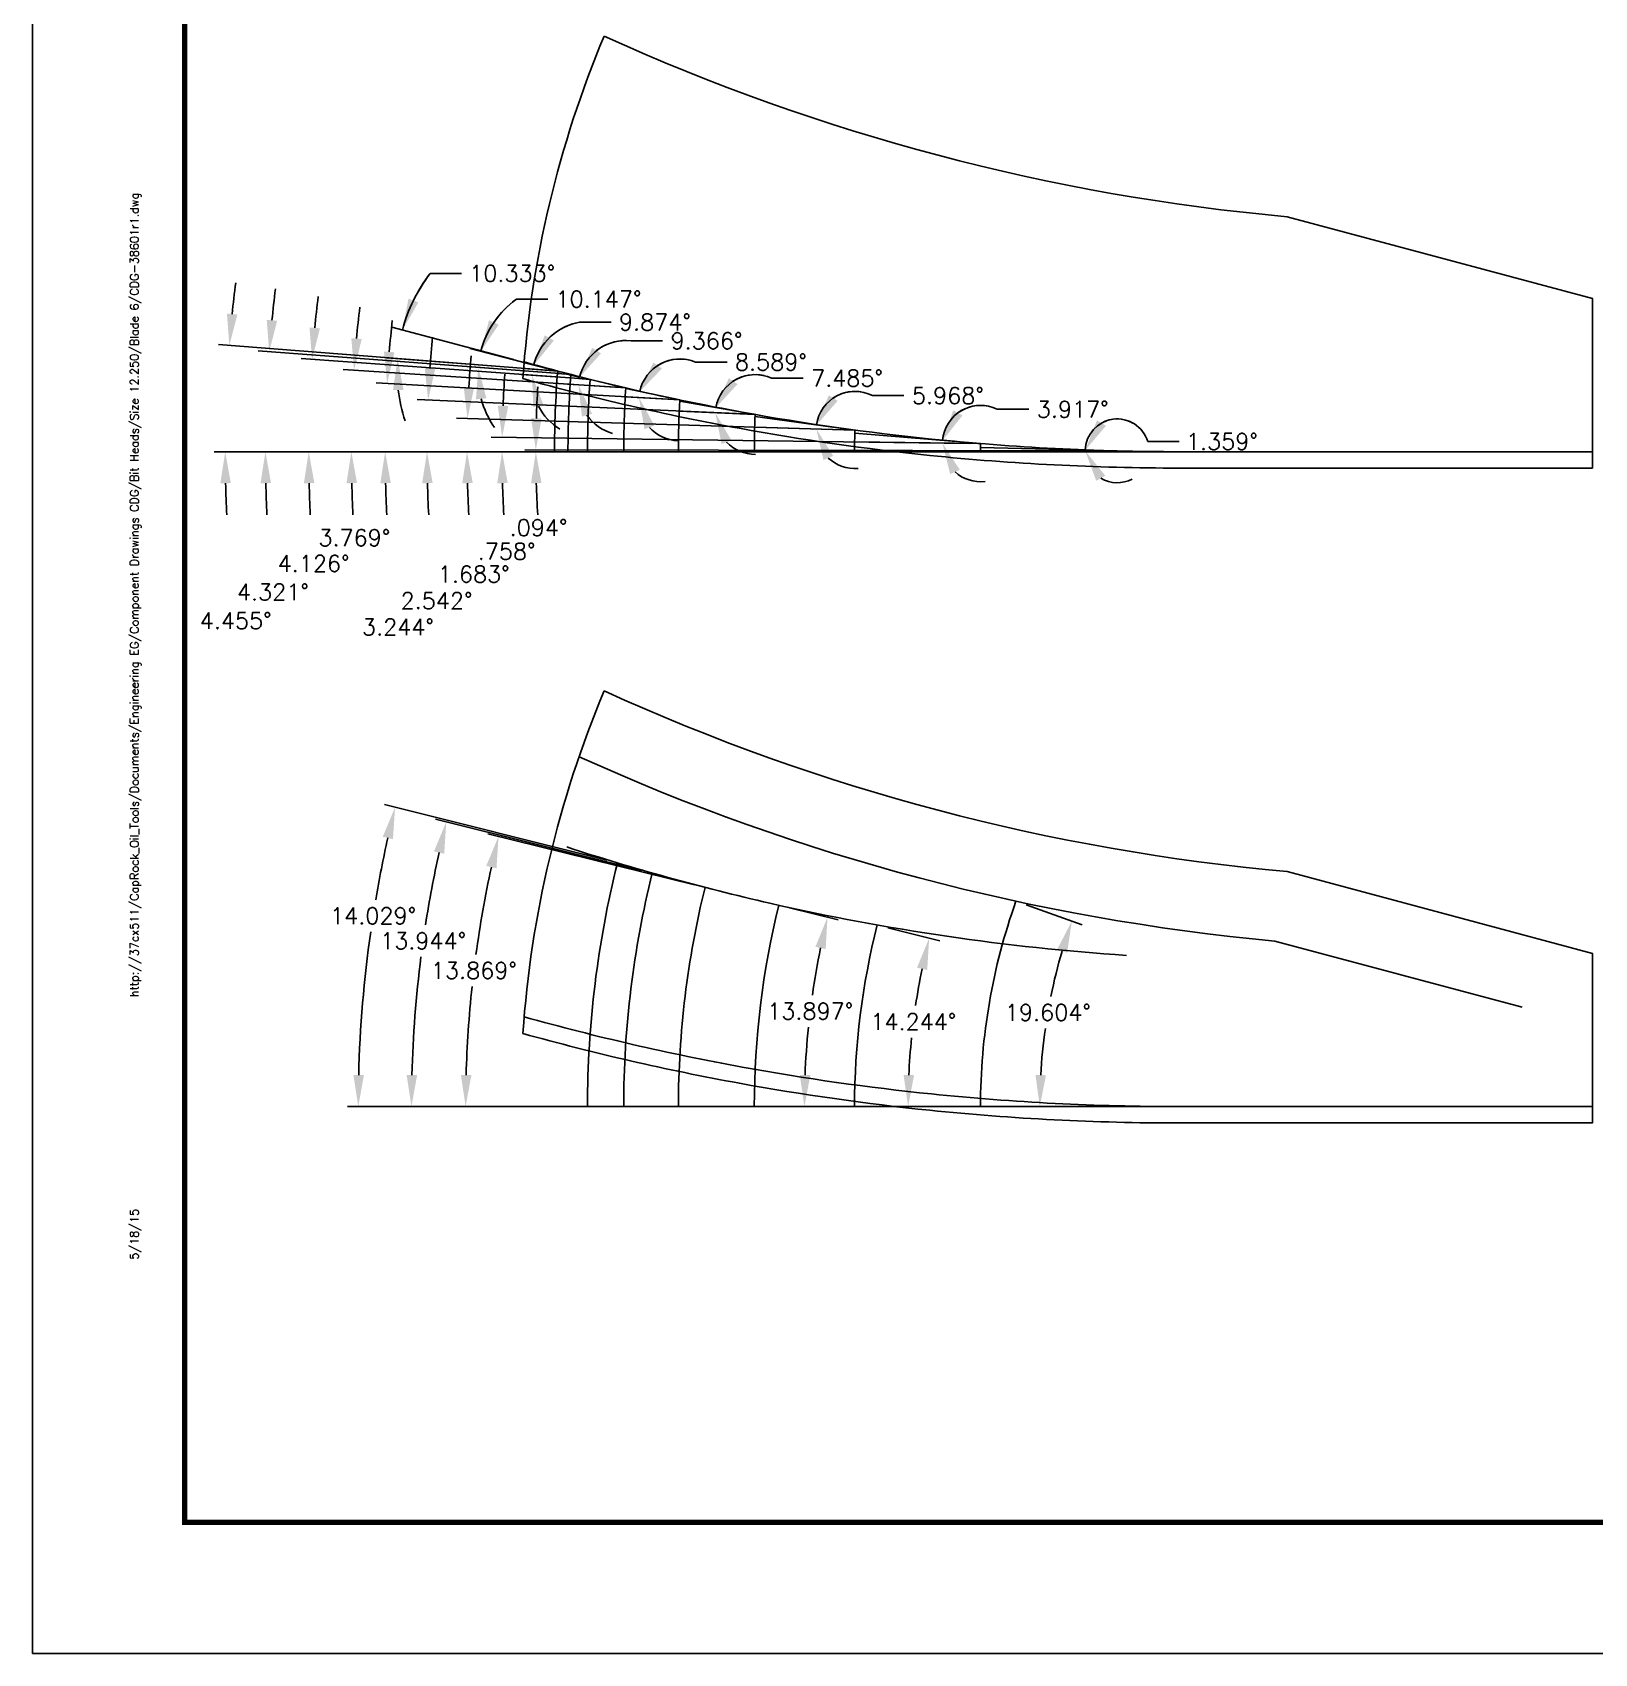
# Model space of a CAD drawing. Header units: inches. Extents: x -34 to 55.4, y 0 to 22.
# Drawn here: x 0 to 8.93, y 0 to 9.26 of the extents above; entities that cross this region are included whole.
import ezdxf
from ezdxf.enums import TextEntityAlignment as Align

# ---------------------------------------------------------------- set-up
doc = ezdxf.new("R2010")
doc.units = ezdxf.units.IN
doc.header["$MEASUREMENT"] = 0
doc.header["$PDMODE"] = 35
doc.layers.get('Defpoints').update_dxf_attribs({"color": 10})
for name, color, linetype in [('Dims', 4, 'Continuous'), ('TEXT', 3, 'Continuous'), ('Title Block', 7, 'Continuous')]:
    doc.layers.add(name, color=color, linetype=linetype)
doc.styles.add('RomanD', font='romand.shx', dxfattribs={"width": 0.9})
doc.styles.add('RomanS', font='romans')
doc.dimstyles.new('Copy of Standard', dxfattribs={"dimtxt": 0.094, "dimasz": 0.18, "dimexe": 0.0625, "dimexo": 0.0625, "dimgap": 0.045, "dimtad": 0, "dimtih": 1, "dimtoh": 1, "dimdec": 4, "dimzin": 4, "dimdsep": 46, "dimtxsty": 'RomanS', "dimcen": 0.09, "dimadec": 3, "dimazin": 1, "dimtfac": 1, "dimtdec": 4, "dimtofl": 0, "dimtmove": 0, "dimatfit": 1, "dimfxl": 1, "dimtolj": 1, "dimtzin": 0, "dimarcsym": 0})

# ---------------------------------------------------------------- blocks, each defined once
blk = doc.blocks.new('COT_Dblock')
at = {"layer": 'Defpoints'}
blk.add_point((0.1875, 0.1875), dxfattribs=at)
at = {"layer": 'Title Block', "color": 8}
blk.add_lwpolyline([(0, 0), (34, 0), (34, 22), (0, 22)], close=True, dxfattribs=at)
at = {"layer": 'Title Block', "const_width": 0.03}
blk.add_lwpolyline([(33.13, 21.25), (0.87, 21.25), (0.87, 0.75), (33.13, 0.75)], close=True, dxfattribs=at)
at = {"layer": 'Title Block', "color": 1, "style": 'RomanS', "flags": 8}
for tag, p in [('FNAME', (0.62, 3.75)), ('REVDATE', (0.62, 2.25)), ('USER', (0.62, 0.75))]:
    blk.add_attdef(tag, text='', height=0.047, rotation=90, dxfattribs=at).set_placement(p, align=Align.BOTTOM_LEFT)
at = {"layer": 'Title Block', "color": 3, "style": 'RomanS', "flags": 8}
blk.add_attdef('DRAWN', text='', height=0.11, dxfattribs=at).set_placement((28.7003, 1.9844), align=Align.MIDDLE_CENTER)
for tag, p in [('DDATE', (28.3559, 1.6718)), ('CHECK', (28.3559, 1.406)), ('MATRL', (28.3559, 1.1487)), ('PDATE', (28.3559, 0.8829)), ('SCALE', (29.8959, 0.8555)), ('SHEET', (32.0053, 0.8555))]:
    blk.add_attdef(tag, text='', height=0.094, dxfattribs=at).set_placement(p, align=Align.MIDDLE_LEFT)
at = {"layer": 'Title Block', "color": 3, "style": 'RomanD', "width": 0.9, "flags": 8}
for tag, height, p in [('TITL1', 0.125, (31.337, 1.6835)), ('TITL2', 0.094, (31.337, 1.5143)), ('TITL3', 0.094, (31.337, 1.3739))]:
    blk.add_attdef(tag, text='', height=height, dxfattribs=at).set_placement(p, align=Align.MIDDLE_CENTER)
at = {"layer": 'Title Block', "color": 3, "style": 'RomanS', "flags": 8}
for tag, p in [('FSCM#', (30.3372, 1.1213)), ('DWG#', (31.8095, 1.1213)), ('REV#', (32.9697, 1.1213))]:
    blk.add_attdef(tag, text='', height=0.094, dxfattribs=at).set_placement(p, align=Align.TOP_CENTER)
blk = doc.blocks.new('*D106')
at = {"layer": 'Defpoints', "color": 0, "transparency": 16777216}
for p in [(5.6197, 4.2975), (5.8378, 3.8384), (5.4171, 3.1244), (8.9133, 3.1244)]:
    blk.add_point(p, dxfattribs=at)
at = {"layer": 'Dims', "color": 0, "lineweight": -2, "transparency": 16777216}
for p, q in [((5.6786, 4.2765), (5.9979, 4.1628)), ((5.4796, 3.1244), (5.8185, 3.1244))]:
    blk.add_line(p, q, dxfattribs=at)
for start, end in [(163.66317, 168.49924), (171.88833, 176.73306)]:
    blk.add_arc((8.9133, 3.1244), 3.1573, start, end, dxfattribs=at)
at = {"layer": 'Dims', "color": 0, "transparency": 16777216}
for points in [[(5.855, 4.0218), (5.912, 4.0033), (5.939, 4.1837)], [(5.7911, 3.3035), (5.7312, 3.3052), (5.756, 3.1244)]]:
    blk.add_solid(points, dxfattribs=at)
at = {"layer": 'Dims', "color": 0, "transparency": 16777216, "insert": (5.8021, 3.6619), "char_height": 0.094, "attachment_point": 5, "style": 'RomanS'}
blk.add_mtext('\\A1;19.604°', dxfattribs=at)
blk = doc.blocks.new('*D107')
at = {"layer": 'Defpoints', "color": 0, "transparency": 16777216}
for p in [(4.8272, 4.1617), (5.0571, 3.7694), (4.6976, 3.1244), (8.9133, 3.1244)]:
    blk.add_point(p, dxfattribs=at)
at = {"layer": 'Dims', "color": 0, "lineweight": -2, "transparency": 16777216}
for p, q in [((4.8878, 4.1463), (5.1843, 4.071)), ((4.7601, 3.1244), (5.066, 3.1244))]:
    blk.add_line(p, q, dxfattribs=at)
for start, end in [(168.39435, 171.51734), (174.23497, 177.36199)]:
    blk.add_arc((8.9133, 3.1244), 3.9098, start, end, dxfattribs=at)
at = {"layer": 'Dims', "color": 0, "transparency": 16777216}
for points in [[(5.0542, 3.9177), (5.1127, 3.9043), (5.1237, 4.0864)], [(5.0376, 3.3037), (4.9776, 3.3051), (5.0035, 3.1244)]]:
    blk.add_solid(points, dxfattribs=at)
at = {"layer": 'Dims', "color": 0, "transparency": 16777216, "insert": (5.0336, 3.6092), "char_height": 0.094, "attachment_point": 5, "style": 'RomanS'}
blk.add_mtext('\\A1;14.244°', dxfattribs=at)
blk = doc.blocks.new('*D108')
at = {"layer": 'Defpoints', "color": 0, "transparency": 16777216}
for p in [(4.265, 4.2745), (4.4698, 3.8493), (4.1248, 3.1244), (8.9133, 3.1244)]:
    blk.add_point(p, dxfattribs=at)
at = {"layer": 'Dims', "color": 0, "lineweight": -2, "transparency": 16777216}
for p, q in [((4.3257, 4.2595), (4.6036, 4.1908)), ((4.1873, 3.1244), (4.4736, 3.1244))]:
    blk.add_line(p, q, dxfattribs=at)
for start, end in [(168.39339, 171.87022), (174.22934, 177.70913)]:
    blk.add_arc((8.9133, 3.1244), 4.5022, start, end, dxfattribs=at)
at = {"layer": 'Dims', "color": 0, "transparency": 16777216}
for points in [[(4.4739, 4.0368), (4.5324, 4.0236), (4.5429, 4.2058)], [(4.4447, 3.3038), (4.3847, 3.305), (4.4111, 3.1244)]]:
    blk.add_solid(points, dxfattribs=at)
at = {"layer": 'Dims', "color": 0, "transparency": 16777216, "insert": (4.4442, 3.6691), "char_height": 0.094, "attachment_point": 5, "style": 'RomanS'}
blk.add_mtext('\\A1;13.897°', dxfattribs=at)
blk = doc.blocks.new('*D109')
at = {"layer": 'Defpoints', "color": 0, "transparency": 16777216}
for p in [(3.8432, 4.3762), (2.5591, 4.1588), (3.691, 3.1244), (8.9133, 3.1244)]:
    blk.add_point(p, dxfattribs=at)
at = {"layer": 'Dims', "color": 0, "lineweight": -2, "transparency": 16777216}
for p, q in [((3.7825, 4.3912), (2.6025, 4.6826)), ((3.6285, 3.1244), (2.413, 3.1244))]:
    blk.add_line(p, q, dxfattribs=at)
for start, end in [(167.73297, 172.23989), (173.8896, 178.39797)]:
    blk.add_arc((8.9133, 3.1244), 6.4378, start, end, dxfattribs=at)
at = {"layer": 'Dims', "color": 0, "transparency": 16777216}
for points in [[(2.5932, 4.499), (2.6517, 4.4855), (2.6632, 4.6676)], [(2.508, 3.304), (2.448, 3.3048), (2.4755, 3.1244)]]:
    blk.add_solid(points, dxfattribs=at)
at = {"layer": 'Dims', "color": 0, "transparency": 16777216, "insert": (2.5226, 3.9017), "char_height": 0.094, "attachment_point": 5, "style": 'RomanS'}
blk.add_mtext('\\A1;13.869°', dxfattribs=at)
blk = doc.blocks.new('*D110')
at = {"layer": 'Defpoints', "color": 0, "transparency": 16777216}
for p in [(3.5416, 4.4581), (2.188, 3.6712), (3.3785, 3.1244), (8.9133, 3.1244)]:
    blk.add_point(p, dxfattribs=at)
at = {"layer": 'Dims', "color": 0, "lineweight": -2, "transparency": 16777216}
for p, q in [((3.481, 4.4732), (2.304, 4.7654)), ((3.316, 3.1244), (2.1033, 3.1244))]:
    blk.add_line(p, q, dxfattribs=at)
for start, end in [(167.58494, 171.14547), (172.72355, 178.4715)]:
    blk.add_arc((8.9133, 3.1244), 6.7475, start, end, dxfattribs=at)
at = {"layer": 'Dims', "color": 0, "transparency": 16777216}
for points in [[(2.2944, 4.5819), (2.3528, 4.5682), (2.3646, 4.7503)], [(2.1982, 3.304), (2.1382, 3.3048), (2.1658, 3.1244)]]:
    blk.add_solid(points, dxfattribs=at)
at = {"layer": 'Dims', "color": 0, "transparency": 16777216, "insert": (2.2325, 4.071), "char_height": 0.094, "attachment_point": 5, "style": 'RomanS'}
blk.add_mtext('\\A1;13.944°', dxfattribs=at)
blk = doc.blocks.new('*D111')
at = {"layer": 'Defpoints', "color": 0, "transparency": 16777216}
for p in [(3.3429, 4.5163), (1.8853, 3.6993), (3.1717, 3.1244), (8.9133, 3.1244)]:
    blk.add_point(p, dxfattribs=at)
at = {"layer": 'Dims', "color": 0, "lineweight": -2, "transparency": 16777216}
for p, q in [((3.2823, 4.5315), (2.0116, 4.849)), ((3.1092, 3.1244), (1.7994, 3.1244))]:
    blk.add_line(p, q, dxfattribs=at)
for start, end in [(167.43319, 170.35416), (171.86746, 178.53739)]:
    blk.add_arc((8.9133, 3.1244), 7.0514, start, end, dxfattribs=at)
at = {"layer": 'Dims', "color": 0, "transparency": 16777216}
for points in [[(2.0016, 4.6656), (2.06, 4.6518), (2.0722, 4.8338)], [(1.8941, 3.304), (1.8342, 3.3048), (1.8619, 3.1244)]]:
    blk.add_solid(points, dxfattribs=at)
at = {"layer": 'Dims', "color": 0, "transparency": 16777216, "insert": (1.9465, 4.2139), "char_height": 0.094, "attachment_point": 5, "style": 'RomanS'}
blk.add_mtext('\\A1;14.029°', dxfattribs=at)
blk = doc.blocks.new('*D161')
at = {"layer": 'Defpoints', "color": 0, "transparency": 16777216}
for p in [(5.4171, 6.8894), (5.4171, 6.8708), (6.0156, 6.8713), (6.198, 6.8696), (6.198, 6.8696)]:
    blk.add_point(p, dxfattribs=at)
at = {"layer": 'Dims', "color": 0, "lineweight": -2, "transparency": 16777216}
blk.add_line((6.3723, 6.9231), (6.5523, 6.9231), dxfattribs=at)
for start, end in [(17.07014, 178.54623), (60.26758, 119.40691), (239.04487, 298.1842)]:
    blk.add_arc((6.198, 6.8696), 0.1824, start, end, dxfattribs=at)
at = {"layer": 'Dims', "color": 0, "transparency": 16777216}
for points in [[(6.1341, 7.013), (6.0827, 7.0439), (6.0157, 6.8742)], [(6.0781, 6.6984), (6.1303, 6.7279), (6.0156, 6.8699)]]:
    blk.add_solid(points, dxfattribs=at)
at = {"layer": 'Dims', "color": 0, "transparency": 16777216, "insert": (6.7965, 6.9231), "char_height": 0.094, "attachment_point": 5, "style": 'RomanS'}
blk.add_mtext('\\A1;1.359°', dxfattribs=at)
blk = doc.blocks.new('*D162')
at = {"layer": 'Defpoints', "color": 0, "transparency": 16777216}
for p in [(4.6989, 6.9701), (4.698, 6.9209), (5.1995, 6.9192), (5.4174, 6.9113), (5.4174, 6.9113)]:
    blk.add_point(p, dxfattribs=at)
at = {"layer": 'Dims', "color": 0, "lineweight": -2, "transparency": 16777216}
blk.add_line((5.513, 7.1072), (5.693, 7.1072), dxfattribs=at)
for start, end in [(63.9851, 175.3249), (77.77607, 126.55048), (228.01616, 276.79057)]:
    blk.add_arc((5.4174, 6.9113), 0.218, start, end, dxfattribs=at)
at = {"layer": 'Dims', "color": 0, "transparency": 16777216}
for points in [[(5.3138, 7.0719), (5.2613, 7.101), (5.2001, 6.9291)], [(5.2441, 6.7373), (5.299, 6.7613), (5.1994, 6.9142)]]:
    blk.add_solid(points, dxfattribs=at)
at = {"layer": 'Dims', "color": 0, "transparency": 16777216, "insert": (5.9439, 7.1072), "char_height": 0.094, "attachment_point": 5, "style": 'RomanS'}
blk.add_mtext('\\A1;3.917°', dxfattribs=at)
blk = doc.blocks.new('*D163')
at = {"layer": 'Defpoints', "color": 0, "transparency": 16777216}
for p in [(4.129, 7.0655), (4.1269, 7.0057), (4.4794, 7.003), (4.6994, 6.9889), (4.6994, 6.9889)]:
    blk.add_point(p, dxfattribs=at)
at = {"layer": 'Dims', "color": 0, "lineweight": -2, "transparency": 16777216}
blk.add_line((4.7998, 7.1852), (4.9798, 7.1852), dxfattribs=at)
for start, end in [(62.92405, 172.34934), (75.99903, 124.17418), (226.49247, 274.66763)]:
    blk.add_arc((4.6994, 6.9889), 0.2205, start, end, dxfattribs=at)
at = {"layer": 'Dims', "color": 0, "transparency": 16777216}
for points in [[(4.6011, 7.1555), (4.55, 7.1871), (4.4809, 7.0182)], [(4.5199, 6.8175), (4.5753, 6.8404), (4.479, 6.9953)]]:
    blk.add_solid(points, dxfattribs=at)
at = {"layer": 'Dims', "color": 0, "transparency": 16777216, "insert": (5.2307, 7.1852), "char_height": 0.094, "attachment_point": 5, "style": 'RomanS'}
blk.add_mtext('\\A1;5.968°', dxfattribs=at)
blk = doc.blocks.new('*D164')
at = {"layer": 'Defpoints', "color": 0, "transparency": 16777216}
for p in [(3.6989, 7.1536), (3.6961, 7.0967), (3.9026, 7.0975), (4.1296, 7.0775), (4.1296, 7.0775)]:
    blk.add_point(p, dxfattribs=at)
at = {"layer": 'Dims', "color": 0, "lineweight": -2, "transparency": 16777216}
blk.add_line((4.2237, 7.2849), (4.4037, 7.2849), dxfattribs=at)
for start, end in [(65.58545, 169.97305), (76.89809, 123.43557), (223.99514, 270.53262)]:
    blk.add_arc((4.1296, 7.0775), 0.2278, start, end, dxfattribs=at)
at = {"layer": 'Dims', "color": 0, "transparency": 16777216}
for points in [[(4.0291, 7.2511), (3.979, 7.2841), (3.9052, 7.1171)], [(3.9376, 6.9086), (3.9937, 6.9299), (3.902, 7.0876)]]:
    blk.add_solid(points, dxfattribs=at)
at = {"layer": 'Dims', "color": 0, "transparency": 16777216, "insert": (4.6546, 7.2849), "char_height": 0.094, "attachment_point": 5, "style": 'RomanS'}
blk.add_mtext('\\A1;7.485°', dxfattribs=at)
blk = doc.blocks.new('*D165')
at = {"layer": 'Defpoints', "color": 0, "transparency": 16777216}
for p in [(3.3903, 7.2253), (3.3874, 7.1782), (3.4668, 7.1854), (3.6993, 7.1606), (3.6993, 7.1606)]:
    blk.add_point(p, dxfattribs=at)
at = {"layer": 'Dims', "color": 0, "lineweight": -2, "transparency": 16777216}
blk.add_line((3.7887, 7.3767), (3.9687, 7.3767), dxfattribs=at)
for start, end in [(67.53487, 168.16762), (77.64455, 122.90609), (222.01796, 267.27949)]:
    blk.add_arc((3.6993, 7.1606), 0.2339, start, end, dxfattribs=at)
at = {"layer": 'Dims', "color": 0, "transparency": 16777216}
for points in [[(3.597, 7.34), (3.5475, 7.3739), (3.4704, 7.2085)], [(3.4973, 6.994), (3.5539, 7.014), (3.4658, 7.1738)]]:
    blk.add_solid(points, dxfattribs=at)
at = {"layer": 'Dims', "color": 0, "transparency": 16777216, "insert": (4.2196, 7.3767), "char_height": 0.094, "attachment_point": 5, "style": 'RomanS'}
blk.add_mtext('\\A1;8.589°', dxfattribs=at)
blk = doc.blocks.new('*D166')
at = {"layer": 'Defpoints', "color": 0, "transparency": 16777216}
for p in [(3.1215, 7.2615), (3.1841, 7.2425), (3.1864, 7.2766), (3.3905, 7.2289), (3.3905, 7.2289)]:
    blk.add_point(p, dxfattribs=at)
at = {"layer": 'Dims', "color": 0, "lineweight": -2, "transparency": 16777216}
for p, q in [((3.4206, 7.4983), (3.6006, 7.4983)), ((3.1217, 7.2466), (3.0577, 7.2509)), ((3.1256, 7.2908), (3.0657, 7.3047))]:
    blk.add_line(p, q, dxfattribs=at)
for start, end in [(83.62042, 166.86433), (89.27764, 128.07098), (215.02395, 253.81729)]:
    blk.add_arc((3.3905, 7.2289), 0.271, start, end, dxfattribs=at)
at = {"layer": 'Dims', "color": 0, "transparency": 16777216}
for points in [[(3.2487, 7.4261), (3.1981, 7.4584), (3.1266, 7.2905)], [(3.1397, 7.0653), (3.1975, 7.0815), (3.1201, 7.2468)]]:
    blk.add_solid(points, dxfattribs=at)
at = {"layer": 'Dims', "color": 0, "transparency": 16777216, "insert": (3.8515, 7.4983), "char_height": 0.094, "attachment_point": 5, "style": 'RomanS'}
blk.add_mtext('\\A1;9.366°', dxfattribs=at)
blk = doc.blocks.new('*D167')
at = {"layer": 'Defpoints', "color": 0, "transparency": 16777216}
for p in [(2.8569, 7.3211), (3.0752, 7.2862), (3.0766, 7.3056), (3.1865, 7.2782), (3.1865, 7.2782)]:
    blk.add_point(p, dxfattribs=at)
at = {"layer": 'Dims', "color": 0, "lineweight": -2, "transparency": 16777216}
for p, q in [((3.1263, 7.6051), (3.3063, 7.6051)), ((3.0159, 7.3207), (2.8033, 7.3737)), ((3.0128, 7.2907), (2.7926, 7.3066))]:
    blk.add_line(p, q, dxfattribs=at)
for start, end in [(100.4395, 165.99987), (103.17409, 134.58698), (207.28717, 238.70006)]:
    blk.add_arc((3.1865, 7.2782), 0.3325, start, end, dxfattribs=at)
at = {"layer": 'Dims', "color": 0, "transparency": 16777216}
for points in [[(2.9792, 7.5001), (2.9271, 7.5298), (2.864, 7.3586)], [(2.8617, 7.1197), (2.9205, 7.1318), (2.8549, 7.3021)]]:
    blk.add_solid(points, dxfattribs=at)
at = {"layer": 'Dims', "color": 0, "transparency": 16777216, "insert": (3.5572, 7.6051), "char_height": 0.094, "attachment_point": 5, "style": 'RomanS'}
blk.add_mtext('\\A1;9.874°', dxfattribs=at)
blk = doc.blocks.new('*D168')
at = {"layer": 'Defpoints', "color": 0, "transparency": 16777216}
for p in [(2.5505, 7.3772), (3.0012, 7.3255), (3.0002, 7.3118), (3.0766, 7.306), (3.0766, 7.306)]:
    blk.add_point(p, dxfattribs=at)
at = {"layer": 'Dims', "color": 0, "lineweight": -2, "transparency": 16777216}
for p, q in [((2.7653, 7.7361), (2.9453, 7.7361)), ((2.9407, 7.3411), (2.502, 7.4543)), ((2.9378, 7.3165), (2.4848, 7.3508))]:
    blk.add_line(p, q, dxfattribs=at)
for start, end in [(125.89964, 165.53265), (126.49662, 146.01463), (195.19749, 214.7155)]:
    blk.add_arc((3.0766, 7.306), 0.531, start, end, dxfattribs=at)
at = {"layer": 'Dims', "color": 0, "transparency": 16777216}
for points in [[(2.6637, 7.5905), (2.609, 7.6151), (2.5625, 7.4387)], [(2.5344, 7.164), (2.5941, 7.1697), (2.5472, 7.346)]]:
    blk.add_solid(points, dxfattribs=at)
at = {"layer": 'Dims', "color": 0, "transparency": 16777216, "insert": (3.2342, 7.7361), "char_height": 0.094, "attachment_point": 5, "style": 'RomanS'}
blk.add_mtext('\\A1;10.147°', dxfattribs=at)
blk = doc.blocks.new('*D169')
at = {"layer": 'Defpoints', "color": 0, "transparency": 16777216}
for p in [(2.0925, 7.4518), (2.8068, 7.3409), (2.8097, 7.3763), (3.0012, 7.3257), (3.0012, 7.3257)]:
    blk.add_point(p, dxfattribs=at)
at = {"layer": 'Dims', "color": 0, "lineweight": -2, "transparency": 16777216}
for p, q in [((2.2726, 7.8832), (2.4526, 7.8832)), ((2.7492, 7.3922), (2.0538, 7.5758)), ((2.7445, 7.3457), (2.0243, 7.4018))]:
    blk.add_line(p, q, dxfattribs=at)
for start, end in [(142.5822, 165.21165), (142.69278, 153.95222), (186.80422, 198.06365)]:
    blk.add_arc((3.0012, 7.3257), 0.9174, start, end, dxfattribs=at)
at = {"layer": 'Dims', "color": 0, "transparency": 16777216}
for points in [[(2.2051, 7.7181), (2.1489, 7.739), (2.1142, 7.5599)], [(2.0603, 7.2164), (2.1203, 7.2176), (2.0866, 7.397)]]:
    blk.add_solid(points, dxfattribs=at)
at = {"layer": 'Dims', "color": 0, "transparency": 16777216, "insert": (2.7415, 7.8832), "char_height": 0.094, "attachment_point": 5, "style": 'RomanS'}
blk.add_mtext('\\A1;10.333°', dxfattribs=at)
blk = doc.blocks.new('*D170')
at = {"layer": 'Defpoints', "color": 0, "transparency": 16777216}
for p in [(3.0012, 7.3257), (1.1122, 7.2698), (2.9833, 6.8651), (8.9133, 6.8651)]:
    blk.add_point(p, dxfattribs=at)
at = {"layer": 'Dims', "color": 0, "lineweight": -2, "transparency": 16777216}
for p, q in [((2.9389, 7.3306), (1.063, 7.4767)), ((2.9208, 6.8651), (1.0392, 6.8651))]:
    blk.add_line(p, q, dxfattribs=at)
for start, end in [(172.90423, 174.2245), (181.32028, 182.64055)]:
    blk.add_arc((8.9133, 6.8651), 7.8116, start, end, dxfattribs=at)
at = {"layer": 'Dims', "color": 0, "transparency": 16777216}
for points in [[(1.1712, 7.6485), (1.1115, 7.6538), (1.1253, 7.4719)], [(1.0738, 6.6847), (1.1338, 6.6854), (1.1017, 6.8651)]]:
    blk.add_solid(points, dxfattribs=at)
at = {"layer": 'Dims', "color": 0, "transparency": 16777216, "insert": (1.1616, 5.8999), "char_height": 0.094, "attachment_point": 5, "style": 'RomanS'}
blk.add_mtext('\\A1;4.455°', dxfattribs=at)
blk = doc.blocks.new('*D171')
at = {"layer": 'Defpoints', "color": 0, "transparency": 16777216}
for p in [(1.341, 7.2461), (3.0766, 7.306), (3.06, 6.8651), (8.9133, 6.8651)]:
    blk.add_point(p, dxfattribs=at)
at = {"layer": 'Dims', "color": 0, "lineweight": -2, "transparency": 16777216}
for p, q in [((3.0143, 7.3108), (1.2906, 7.441)), ((2.9975, 6.8651), (1.2689, 6.8651))]:
    blk.add_line(p, q, dxfattribs=at)
for start, end in [(172.95891, 174.31919), (181.36028, 182.72056)]:
    blk.add_arc((8.9133, 6.8651), 7.5819, start, end, dxfattribs=at)
at = {"layer": 'Dims', "color": 0, "transparency": 16777216}
for points in [[(1.3985, 7.613), (1.3388, 7.6182), (1.3529, 7.4363)], [(1.3035, 6.6847), (1.3635, 6.6854), (1.3314, 6.8651)]]:
    blk.add_solid(points, dxfattribs=at)
at = {"layer": 'Dims', "color": 0, "transparency": 16777216, "insert": (1.3739, 6.0631), "char_height": 0.094, "attachment_point": 5, "style": 'RomanS'}
blk.add_mtext('\\A1;4.321°', dxfattribs=at)
blk = doc.blocks.new('*D172')
at = {"layer": 'Defpoints', "color": 0, "transparency": 16777216}
for p in [(3.1865, 7.2782), (1.5873, 7.217), (3.1717, 6.8651), (8.9133, 6.8651)]:
    blk.add_point(p, dxfattribs=at)
at = {"layer": 'Dims', "color": 0, "lineweight": -2, "transparency": 16777216}
for p, q in [((3.1242, 7.2827), (1.5355, 7.3972)), ((3.1092, 6.8651), (1.5164, 6.8651))]:
    blk.add_line(p, q, dxfattribs=at)
for start, end in [(173.06193, 174.46811), (181.40618, 182.81235)]:
    blk.add_arc((8.9133, 6.8651), 7.3344, start, end, dxfattribs=at)
at = {"layer": 'Dims', "color": 0, "transparency": 16777216}
for points in [[(1.6429, 7.5696), (1.5831, 7.5746), (1.5979, 7.3928)], [(1.5511, 6.6847), (1.6111, 6.6855), (1.5789, 6.8651)]]:
    blk.add_solid(points, dxfattribs=at)
at = {"layer": 'Dims', "color": 0, "transparency": 16777216, "insert": (1.6067, 6.2264), "char_height": 0.094, "attachment_point": 5, "style": 'RomanS'}
blk.add_mtext('\\A1;4.126°', dxfattribs=at)
blk = doc.blocks.new('*D173')
at = {"layer": 'Defpoints', "color": 0, "transparency": 16777216}
for p in [(3.3905, 7.2289), (1.8293, 7.176), (3.3785, 6.8651), (8.9133, 6.8651)]:
    blk.add_point(p, dxfattribs=at)
at = {"layer": 'Dims', "color": 0, "lineweight": -2, "transparency": 16777216}
for p, q in [((3.3281, 7.233), (1.7754, 7.3353)), ((3.316, 6.8651), (1.7599, 6.8651))]:
    blk.add_line(p, q, dxfattribs=at)
for start, end in [(173.32163, 174.77612), (181.45448, 182.90897)]:
    blk.add_arc((8.9133, 6.8651), 7.0908, start, end, dxfattribs=at)
at = {"layer": 'Dims', "color": 0, "transparency": 16777216}
for points in [[(1.8818, 7.5083), (1.822, 7.513), (1.8378, 7.3312)], [(1.7947, 6.6847), (1.8547, 6.6855), (1.8224, 6.8651)]]:
    blk.add_solid(points, dxfattribs=at)
at = {"layer": 'Dims', "color": 0, "transparency": 16777216, "insert": (1.8395, 6.3733), "char_height": 0.094, "attachment_point": 5, "style": 'RomanS'}
blk.add_mtext('\\A1;3.769°', dxfattribs=at)
blk = doc.blocks.new('*D174')
at = {"layer": 'Defpoints', "color": 0, "transparency": 16777216}
for p in [(3.6993, 7.1606), (2.0204, 7.1253), (3.691, 6.8651), (8.9133, 6.8651)]:
    blk.add_point(p, dxfattribs=at)
at = {"layer": 'Dims', "color": 0, "lineweight": -2, "transparency": 16777216}
for p, q in [((3.6369, 7.1641), (1.9641, 7.2589)), ((3.6285, 6.8651), (1.953, 6.8651))]:
    blk.add_line(p, q, dxfattribs=at)
for start, end in [(173.76603, 175.26123), (181.49519, 182.99038)]:
    blk.add_arc((8.9133, 6.8651), 6.8978, start, end, dxfattribs=at)
at = {"layer": 'Dims', "color": 0, "transparency": 16777216}
for points in [[(2.069, 7.4328), (2.0091, 7.437), (2.0265, 7.2554)], [(1.9878, 6.6847), (2.0478, 6.6855), (2.0155, 6.8651)]]:
    blk.add_solid(points, dxfattribs=at)
at = {"layer": 'Dims', "color": 0, "transparency": 16777216, "insert": (2.0887, 5.8631), "char_height": 0.094, "attachment_point": 5, "style": 'RomanS'}
blk.add_mtext('\\A1;3.244°', dxfattribs=at)
blk = doc.blocks.new('*D175')
at = {"layer": 'Defpoints', "color": 0, "transparency": 16777216}
for p in [(2.2575, 7.062), (4.1296, 7.0775), (4.1248, 6.8651), (8.9133, 6.8651)]:
    blk.add_point(p, dxfattribs=at)
at = {"layer": 'Dims', "color": 0, "lineweight": -2, "transparency": 16777216}
for p, q in [((4.0671, 7.0803), (2.1987, 7.1632)), ((4.0623, 6.8651), (2.1921, 6.8651))]:
    blk.add_line(p, q, dxfattribs=at)
for start, end in [(174.35989, 175.90877), (181.54888, 183.09777)]:
    blk.add_arc((8.9133, 6.8651), 6.6587, start, end, dxfattribs=at)
at = {"layer": 'Dims', "color": 0, "transparency": 16777216}
for points in [[(2.3015, 7.3384), (2.2416, 7.3419), (2.2612, 7.1604)], [(2.227, 6.6847), (2.287, 6.6855), (2.2546, 6.8651)]]:
    blk.add_solid(points, dxfattribs=at)
at = {"layer": 'Dims', "color": 0, "transparency": 16777216, "insert": (2.3092, 6.0141), "char_height": 0.094, "attachment_point": 5, "style": 'RomanS'}
blk.add_mtext('\\A1;2.542°', dxfattribs=at)
blk = doc.blocks.new('*D176')
at = {"layer": 'Defpoints', "color": 0, "transparency": 16777216}
for p in [(2.4846, 6.991), (4.6994, 6.9889), (4.6976, 6.8651), (8.9133, 6.8651)]:
    blk.add_point(p, dxfattribs=at)
at = {"layer": 'Dims', "color": 0, "lineweight": -2, "transparency": 16777216}
for p, q in [((4.6369, 6.9907), (2.4237, 7.0557)), ((4.6351, 6.8651), (2.4209, 6.8651))]:
    blk.add_line(p, q, dxfattribs=at)
for start, end in [(175.10933, 176.71332), (181.60399, 183.20799)]:
    blk.add_arc((8.9133, 6.8651), 6.4299, start, end, dxfattribs=at)
at = {"layer": 'Dims', "color": 0, "transparency": 16777216}
for points in [[(2.5239, 7.2324), (2.464, 7.235), (2.4861, 7.0539)], [(2.4559, 6.6847), (2.5159, 6.6855), (2.4834, 6.8651)]]:
    blk.add_solid(points, dxfattribs=at)
at = {"layer": 'Dims', "color": 0, "transparency": 16777216, "insert": (2.5216, 6.1652), "char_height": 0.094, "attachment_point": 5, "style": 'RomanS'}
blk.add_mtext('\\A1;1.683°', dxfattribs=at)
blk = doc.blocks.new('*D177')
at = {"layer": 'Defpoints', "color": 0, "transparency": 16777216}
for p in [(2.6836, 6.92), (5.4171, 6.8651), (5.4174, 6.9113), (8.9133, 6.8651)]:
    blk.add_point(p, dxfattribs=at)
at = {"layer": 'Dims', "color": 0, "lineweight": -2, "transparency": 16777216}
for p, q in [((5.3549, 6.9122), (2.6214, 6.9483)), ((5.3546, 6.8651), (2.6209, 6.8651))]:
    blk.add_line(p, q, dxfattribs=at)
for start, end in [(175.93077, 177.58626), (181.65549, 183.31099)]:
    blk.add_arc((8.9133, 6.8651), 6.2299, start, end, dxfattribs=at)
at = {"layer": 'Dims', "color": 0, "transparency": 16777216}
for points in [[(2.7189, 7.1266), (2.6589, 7.1283), (2.6839, 6.9475)], [(2.656, 6.6847), (2.716, 6.6855), (2.6834, 6.8651)]]:
    blk.add_solid(points, dxfattribs=at)
at = {"layer": 'Dims', "color": 0, "transparency": 16777216, "insert": (2.7094, 6.2958), "char_height": 0.094, "attachment_point": 5, "style": 'RomanS'}
blk.add_mtext('\\A1;.758°', dxfattribs=at)
blk = doc.blocks.new('*D178')
at = {"layer": 'Defpoints', "color": 0, "transparency": 16777216}
for p in [(2.8763, 6.8717), (6.198, 6.8696), (6.198, 6.8651), (8.9133, 6.8651)]:
    blk.add_point(p, dxfattribs=at)
at = {"layer": 'Dims', "color": 0, "lineweight": -2, "transparency": 16777216}
for p, q in [((6.1355, 6.8697), (2.8138, 6.8751)), ((6.1355, 6.8651), (2.8138, 6.8651))]:
    blk.add_line(p, q, dxfattribs=at)
for start, end in [(176.48874, 178.19714), (181.70841, 183.41681)]:
    blk.add_arc((8.9133, 6.8651), 6.037, start, end, dxfattribs=at)
at = {"layer": 'Dims', "color": 0, "transparency": 16777216}
for points in [[(2.9093, 7.0545), (2.8493, 7.0555), (2.8763, 6.875)], [(2.849, 6.6846), (2.909, 6.6855), (2.8763, 6.8651)]]:
    blk.add_solid(points, dxfattribs=at)
at = {"layer": 'Dims', "color": 0, "transparency": 16777216, "insert": (2.8919, 6.4313), "char_height": 0.094, "attachment_point": 5, "style": 'RomanS'}
blk.add_mtext('\\A1;.094°', dxfattribs=at)

msp = doc.modelspace()

# ---------------------------------------------------------------- linework, layer by layer
for p, q in [((6.5508, 6.86508), (2.7883, 6.86508)), ((6.5508, 3.12442), (2.55574, 3.12442))]:
    msp.add_line(p, q)
at = {"color": 1, "linetype": 'Continuous'}
msp.add_line((8.5118, 3.69134), (7.09938, 4.06979), dxfattribs=at)
at = {"color": 7, "linetype": 'Continuous'}
for points in [[(2.80253, 7.28242, 0.0226727), (4.03937, 6.99843, 0.0196389), (5.12779, 6.84383, 0.0254602), (6.5508, 6.77133), (8.9133, 6.77133), (8.9133, 7.74008), (7.17007, 8.20717, -0.0847099), (3.26707, 9.23904, -0.0847099)], [(2.80253, 3.54177, 0.0226727), (4.03937, 3.25777, 0.0196389), (5.12779, 3.10318, 0.0254602), (6.5508, 3.03067), (8.9133, 3.03067), (8.9133, 3.99942), (7.17007, 4.46652, -0.0847099), (3.26707, 5.49838, -0.0847099)]]:
    msp.add_lwpolyline(points, format="xyb", dxfattribs=at)
at = {"color": 1, "linetype": 'Continuous'}
for points in [[(2.80979, 7.37772, 0.0230059), (4.05618, 7.09066, 0.0196389), (5.13732, 6.9371, 0.0254602), (6.5508, 6.86508), (8.9133, 6.86508)], [(3.05352, 4.60723, 0.0230059), (4.21419, 4.28601, 0.0196389), (5.22488, 4.09716, 0.0197191), (6.25147, 3.98791, 0.0197191)], [(2.80979, 3.63707, 0.0230059), (4.05618, 3.35, 0.0196389), (5.13732, 3.19644, 0.0254602), (6.5508, 3.12442), (8.9133, 3.12442)]]:
    msp.add_lwpolyline(points, format="xyb", dxfattribs=at)
for centre in [(8.9133, 6.86508), (8.9133, 3.12442)]:
    msp.add_arc(centre, 6.125, 157.195623, 176.092939)
msp.add_arc((8.24202, 16.41854), 12.4015, 245.62289, 264.713442, dxfattribs=at)
at = {"layer": 'TEXT'}
for p, q in [((3.00124, 7.32572), (2.8068, 7.34087)), ((2.80967, 7.37629), (3.00124, 7.32572)), ((3.00122, 7.3255), (3.07662, 7.30604)), ((3.07662, 7.30604), (3.00017, 7.31182)), ((3.18654, 7.27816), (3.07516, 7.28619)), ((3.07659, 7.30557), (3.18654, 7.27816)), ((3.39049, 7.22894), (3.18408, 7.24254)), ((3.39049, 7.22894), (3.18642, 7.27656)), ((3.69933, 7.16056), (3.39026, 7.22531)), ((3.69933, 7.16056), (3.38739, 7.17824)), ((4.12956, 7.07748), (3.69894, 7.15362)), ((4.12956, 7.07748), (3.69611, 7.09673)), ((4.69942, 6.98887), (4.12904, 7.06548)), ((4.69942, 6.98887), (4.12691, 7.00569)), ((4.69891, 6.9701), (5.41736, 6.91134)), ((5.41736, 6.91134), (4.69797, 6.92086)), ((6.19799, 6.86955), (5.41706, 6.87084)), ((6.19799, 6.86955), (5.41714, 6.88937))]:
    msp.add_line(p, q, dxfattribs=at)
for centre, radius, start in [((8.9133, 6.86508), 5.92998, 175.544781), ((8.9133, 6.86508), 5.85331, 175.67947), ((8.9133, 6.86508), 5.74164, 175.874282), ((8.9133, 6.86508), 5.53477, 176.2306), ((8.9133, 6.86508), 5.22233, 176.756418), ((8.9133, 6.86508), 4.78845, 177.457659), ((8.9133, 6.86508), 4.2157, 178.317314), ((8.9133, 6.86508), 3.49624, 179.241754), ((8.9133, 6.86508), 2.71531, 179.905549), ((8.9133, 3.12442), 5.74164, 165.97058), ((8.9133, 3.12442), 5.53477, 166.056438), ((8.9133, 3.12442), 5.22233, 166.130938), ((8.9133, 3.12442), 4.78845, 166.10252), ((8.9133, 3.12442), 3.49624, 160.396235), ((8.9133, 3.12442), 4.2157, 165.756333)]:
    msp.add_arc(centre, radius, start, 180, dxfattribs=at)

# ---------------------------------------------------------------- block references
at = {"layer": 'Title Block'}
ref = msp.add_blockref('COT_Dblock', (0, 0), dxfattribs=at)
ref.add_attrib('REVDATE', '5/18/15', dxfattribs={"color": 1, "height": 0.047, "rotation": 90, "style": 'RomanS', "flags": 8}).set_placement((0.62, 2.25), align=Align.BOTTOM_LEFT)
ref.add_attrib('FNAME', 'http://37cx511/CapRock_Oil_Tools/Documents/Engineering EG/Component Drawings CDG/Bit Heads/Size 12.250/Blade 6/CDG-38601r1.dwg', dxfattribs={"color": 1, "height": 0.047, "rotation": 90, "style": 'RomanS', "flags": 8}).set_placement((0.62, 3.75), align=Align.BOTTOM_LEFT)

# ---------------------------------------------------------------- dimensions: what is measured, and where the dimension line sits
at = {"layer": 'Dims'}
for base, line1, line2, picture, middle in [((2.092505, 7.451807), ((2.809667, 7.37629), (3.001238, 7.325716)), ((3.001238, 7.325716), (2.806804, 7.340866)), '*D169', (2.741536, 7.883174)), ((2.550453, 7.377209), ((3.001221, 7.325495), (3.076621, 7.306042)), ((3.076621, 7.306042), (3.000172, 7.311817)), '*D168', (3.234236, 7.736143)), ((2.85686, 7.321078), ((3.076586, 7.305574), (3.186538, 7.278159)), ((3.186538, 7.278159), (3.075156, 7.286194)), '*D167', (3.557202, 7.605117)), ((3.121455, 7.261455), ((3.390495, 7.228938), (3.186423, 7.276561)), ((3.390495, 7.228938), (3.18408, 7.242537)), '*D166', (3.851511, 7.498257)), ((3.466765, 7.185442), ((3.699332, 7.160561), (3.390257, 7.225312)), ((3.699332, 7.160561), (3.387388, 7.178239)), '*D165', (4.219612, 7.376704)), ((3.902618, 7.097484), ((4.129561, 7.077481), (3.698943, 7.153619)), ((4.129561, 7.077481), (3.696106, 7.096727)), '*D164', (4.654633, 7.284931)), ((4.479355, 7.00299), ((4.699419, 6.988867), (4.129043, 7.065485)), ((4.699419, 6.988867), (4.126913, 7.005685)), '*D163', (5.230696, 7.185216)), ((5.19953, 6.91919), ((4.69891, 6.9701), (5.41736, 6.91134)), ((5.41736, 6.91134), (4.69797, 6.92086)), '*D162', (5.94387, 7.10723)), ((6.01562, 6.8713), ((6.19799, 6.86955), (5.41714, 6.88937)), ((6.19799, 6.86955), (5.41706, 6.87084)), '*D161', (6.79652, 6.92309))]:
    dim = msp.add_angular_dim_2l(base=base, line1=line1, line2=line2, dimstyle='Copy of Standard', dxfattribs=at)
    dim.commit()
    dim.dimension.update_dxf_attribs({"geometry": picture, "text_midpoint": middle})
for base, center, p1, p2, picture, middle in [((1.11219, 7.26984), (8.9133, 6.86508), (3.00124, 7.32572), (2.98332, 6.86508), '*D170', (1.16156, 5.89987)), ((1.340982, 7.24607), (8.913296, 6.865076), (3.076621, 7.306042), (3.059987, 6.865076), '*D171', (1.373934, 6.063125)), ((1.58732, 7.21703), (8.9133, 6.86508), (3.18654, 7.27816), (3.17166, 6.86508), '*D172', (1.60673, 6.22639)), ((1.82927, 7.17597), (8.9133, 6.86508), (3.39049, 7.22894), (3.37852, 6.86508), '*D173', (1.83952, 6.37332)), ((2.02041, 7.12534), (8.9133, 6.86508), (3.69933, 7.16056), (3.69097, 6.86508), '*D174', (2.08865, 5.86313)), ((2.25751, 7.06202), (8.9133, 6.86508), (4.12956, 7.07748), (4.12485, 6.86508), '*D175', (2.30919, 6.01415)), ((2.48459, 6.99096), (8.9133, 6.86508), (4.69942, 6.98887), (4.6976, 6.86508), '*D176', (2.52157, 6.16516)), ((2.68361, 6.92004), (8.9133, 6.86508), (5.41736, 6.91134), (5.41705, 6.86508), '*D177', (2.70944, 6.29577)), ((2.87632, 6.87171), (8.9133, 6.86508), (6.19799, 6.86955), (6.19799, 6.86508), '*D178', (2.89192, 6.43126)), ((1.88533, 3.69932), (8.9133, 3.12442), (3.34292, 4.51631), (3.17166, 3.12442), '*D111', (1.94653, 4.21394)), ((2.18798, 3.67118), (8.9133, 3.12442), (3.54161, 4.45811), (3.37852, 3.12442), '*D110', (2.23252, 4.07104))]:
    dim = msp.add_angular_dim_3p(base=base, center=center, p1=p1, p2=p2, dimstyle='Copy of Standard', dxfattribs=at)
    dim.commit()
    dim.dimension.update_dxf_attribs({"geometry": picture, "text_midpoint": middle, "dimtype": 165})
for base, center, p1, p2, picture, middle in [((2.55912, 4.15881), (8.9133, 3.12442), (3.84322, 4.37623), (3.69097, 3.12442), '*D109', (2.52257, 3.90169)), ((4.469835, 3.849277), (8.913296, 3.12442), (4.26502, 4.274535), (4.124848, 3.12442), '*D108', (4.44417, 3.669102)), ((5.8378, 3.83837), (8.9133, 3.12442), (5.61971, 4.29746), (5.41705, 3.12442), '*D106', (5.80211, 3.66192)), ((5.05705, 3.76944), (8.9133, 3.12442), (4.8272, 4.16168), (4.6976, 3.12442), '*D107', (5.03365, 3.60916))]:
    dim = msp.add_angular_dim_3p(base=base, center=center, p1=p1, p2=p2, dimstyle='Copy of Standard', dxfattribs=at)
    dim.commit()
    dim.dimension.update_dxf_attribs({"geometry": picture, "text_midpoint": middle})

doc.saveas('drawing.dxf')
